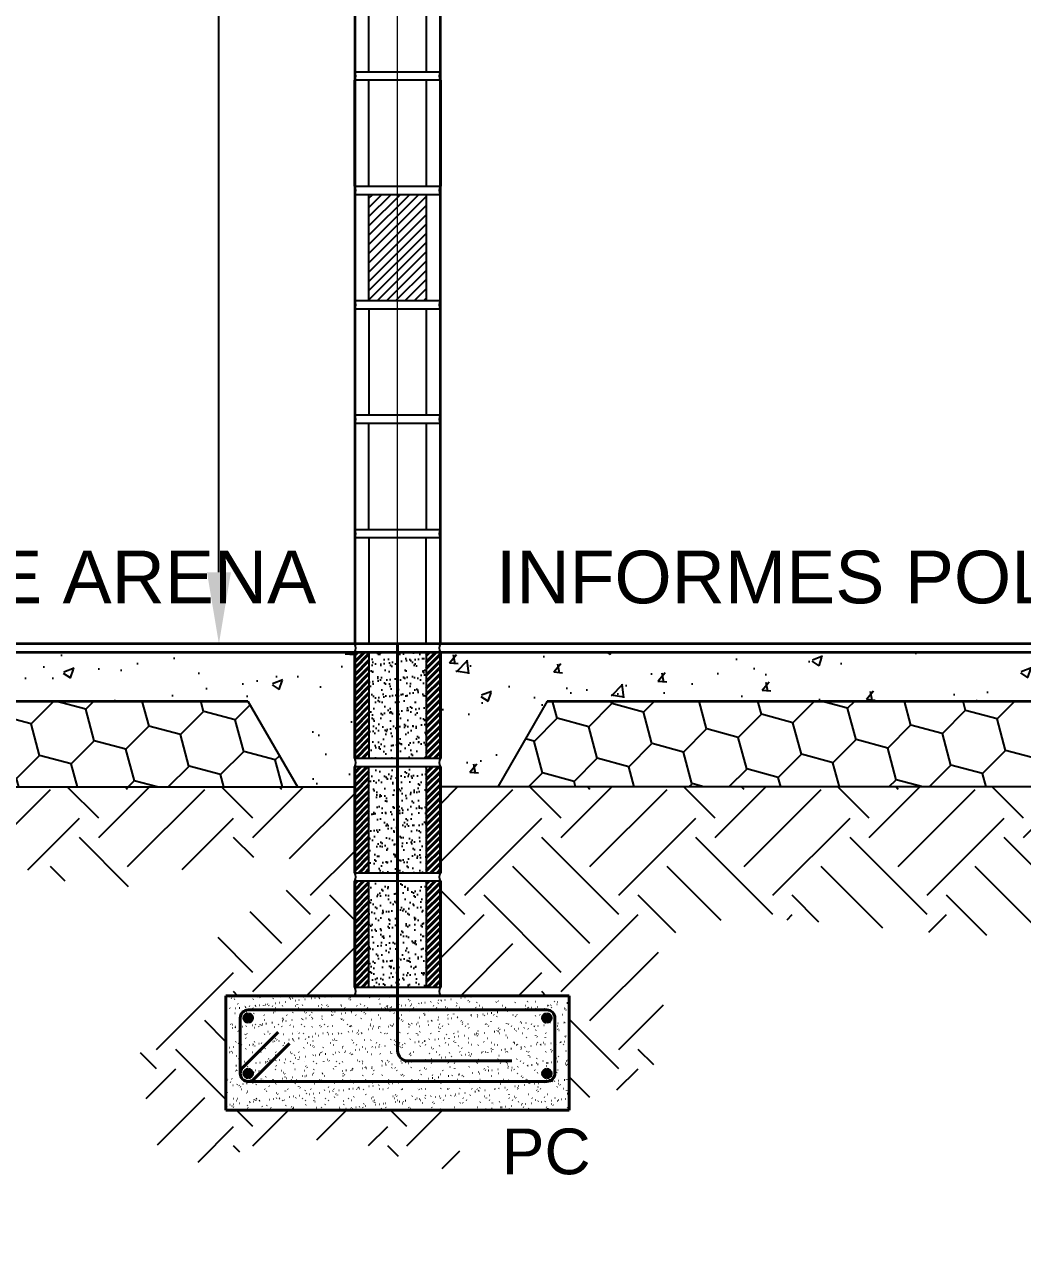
# Model space of a CAD drawing. Header units: inches. Extents: x -6 to 158, y 10 to 161.
# Drawn here: x 22.617 to 24.361, y 31.19 to 33.345 of the extents above; entities that cross this region are included whole.
import ezdxf

# ---------------------------------------------------------------- set-up
doc = ezdxf.new("R2010")
doc.units = ezdxf.units.IN
doc.header["$MEASUREMENT"] = 0
doc.linetypes.add('DASHED2', pattern=[9.525, 6.35, -3.175])
doc.linetypes.add('Grid Line', pattern=[22.225, 12.7, -3.175, 3.175, -3.175])
for name, color, linetype in [('10 HATCH 2', 9, 'Continuous'), ('4 Paredes', 5, 'Continuous'), ('5 Muebles', 1, 'Continuous'), ('Bloques', 9, 'Continuous'), ('Dim', 2, 'Continuous'), ('Hatch', 1, 'Continuous'), ('L2', 2, 'Continuous'), ('Paredes', 5, 'Continuous'), ('Proy', 1, 'DASHED2'), ('TEXTO', 2, 'Continuous')]:
    doc.layers.add(name, color=color, linetype=linetype)
for name, color, linetype, lineweight in [('A-FLOR', 5, 'Continuous', 9), ('A-WALL', 5, 'Continuous', 9), ('S-GRID', 1, 'Continuous', 9)]:
    doc.layers.add(name, color=color, linetype=linetype, lineweight=lineweight)
doc.styles.add('style1', font='micross.ttf')
doc.dimstyles.new('1-50', dxfattribs={"dimscale": 0.05, "dimtxt": 2, "dimasz": 2.5, "dimexe": 3, "dimexo": 1, "dimgap": 1, "dimtad": 0, "dimtih": 1, "dimtoh": 1, "dimzin": 1, "dimdsep": 46, "dimtxsty": 'style1', "dimcen": 2.5, "dimclrd": 124, "dimclre": 124, "dimclrt": 1, "dimadec": 0, "dimazin": 0, "dimtfac": 1, "dimtmove": 2, "dimatfit": 3, "dimfxl": 1, "dimtolj": 1, "dimtzin": 0, "dimlwd": -1, "dimlwe": -1, "dimarcsym": 0})
pattern_1 = [(50, (-3149.96684, -1566.30365), (0.182184669, -0.0159390855), [0.01905, -0.20955]), (355, (-3149.96684, -1566.30365), (-0.035243421, 0.191056845), [0.01524, -0.167640584]), (100.4514447, (-3149.95166, -1566.30498), (0.146941247, 0.175117752), [0.016190009, -0.178090245]), (46.1842, (-3149.96684, -1566.25285), (0.271079041, -0.042042328), [0.028575, -0.314325]), (96.635558, (-3149.94425, -1566.25636), (0.237404134, 0.247426125), [0.024285023, -0.267135608]), (351.184151, (-3149.96684, -1566.25285), (0.237404134, 0.247426125), [0.022859967, -0.251459732]), (21, (-3149.94144, -1566.26555), (0.151614391, -0.102265198), [0.01905, -0.20955]), (326, (-3149.94144, -1566.26555), (0.061802028, 0.184187966), [0.01524, -0.16764]), (71.451445, (-3149.9288, -1566.27407), (0.213416419, 0.081922769), [0.016190009, -0.178089938]), (37.5, (-3149.96684, -1566.30365), (0.0030886033, 0.0845550389), [0, -0.165608, 0, -0.17018, 0, -0.168275]), (7.5, (-3149.96684, -1566.30365), (0.0668196625, 0.1001805748), [0, -0.097028, 0, -0.161798, 0, -0.064135]), (327.5, (-3150.02348, -1566.30365), (0.1355905952, -0.005728744), [0, -0.0635, 0, -0.19812, 0, -0.26289]), (317.5, (-3150.04888, -1566.30365), (0.1481291814, 0.025426491), [0, -0.08255, 0, -0.131572, 0, -0.18669])]
pattern_2 = [(45, (-3149.96684, -1566.30365), (0, 0.269407684), [0.1905, -0.1905]), (45, (-3150.01735, -1566.25314), (0, 0.269407684), [0.1905, -0.1905]), (45, (-3150.06787, -1566.20262), (0, 0.269407684), [0.1905, -0.1905]), (135, (-3150.06787, -1566.16895), (-0.269407684, 0), [0.1905, -0.1905]), (135, (-3150.01735, -1566.11843), (-0.269407684, 0), [0.1905, -0.1905]), (135, (-3149.96684, -1566.06792), (-0.269407684, 0), [0.1905, -0.1905])]
pattern_3 = [(45, (-3149.96684, -1566.303653), (0.0256196443, 0.09561381336), [0.05715, -0.1143]), (165, (-3149.96684, -1566.303653), (-0.09561381346, -0.0256196439), [0.05715, -0.1143]), (105, (-3149.96684, -1566.303653), (-0.0699941692, 0.06999416946), [-0.1143, 0.05715])]
pattern_4 = [(45, (22.512244, 28.686597), (-0.005702816, 0.005702816), [])]

# ---------------------------------------------------------------- blocks, each defined once
blk = doc.blocks.new('*D648')
at = {"layer": 'Defpoints', "color": 0, "transparency": 16777216}
for p in [(22.9567, 34.825), (22.9567, 34.825), (22.9567, 32.2625)]:
    blk.add_point(p, dxfattribs=at)
at = {"layer": 'Dim', "color": 124, "transparency": 16777216}
for p, q in [((23.0067, 34.825), (23.1067, 34.825)), ((22.9567, 34.7), (22.9567, 33.6455)), ((22.9567, 32.3875), (22.9567, 33.4421)), ((23.0067, 32.2625), (23.1067, 32.2625))]:
    blk.add_line(p, q, dxfattribs=at)
for points in [[(22.9359, 34.7), (22.9776, 34.7), (22.9567, 34.825)], [(22.9359, 32.3875), (22.9776, 32.3875), (22.9567, 32.2625)]]:
    blk.add_solid(points, dxfattribs=at)
at = {"layer": 'Dim', "color": 1, "transparency": 16777216, "insert": (22.9567, 33.5438), "char_height": 0.1, "attachment_point": 5, "style": 'style1'}
blk.add_mtext('\\A1;2.56', dxfattribs=at)

msp = doc.modelspace()

# ---------------------------------------------------------------- hatches: boundary and pattern name
at = {"layer": '10 HATCH 2'}
h = msp.add_hatch(dxfattribs=at)
h.set_pattern_fill('ANSI31', color=251, scale=0.0036)
h.set_pattern_definition([(45, (-3109.066727, -1566.303653), (-0.00808223051, 0.00808223051), [])])
h.paths.add_polyline_path([(23.319, 33.0475), (23.2689, 33.0475), (23.2689, 32.8625), (23.319, 32.8625)])
h.paths.add_polyline_path([(23.2689, 33.0475), (23.219, 33.0475), (23.219, 32.8625), (23.2689, 32.8625)])
at = {"layer": '4 Paredes', "lineweight": 40}
for points in [[(23.008, 31.601), (23.01, 31.6013), (23.0118, 31.602), (23.0133, 31.6032), (23.0145, 31.6048), (23.0153, 31.6066), (23.0155, 31.6085), (23.0153, 31.6105), (23.0145, 31.6123), (23.0133, 31.6138), (23.0118, 31.615), (23.01, 31.6158), (23.008, 31.616), (23.0061, 31.6158), (23.0043, 31.615), (23.0027, 31.6138), (23.0016, 31.6123), (23.0008, 31.6105), (23.0005, 31.6085), (23.0008, 31.6066), (23.0016, 31.6048), (23.0027, 31.6032), (23.0043, 31.602), (23.0061, 31.6013)], [(23.53, 31.601), (23.532, 31.6013), (23.5338, 31.602), (23.5353, 31.6032), (23.5365, 31.6048), (23.5373, 31.6066), (23.5375, 31.6085), (23.5373, 31.6105), (23.5365, 31.6123), (23.5353, 31.6138), (23.5338, 31.615), (23.532, 31.6158), (23.53, 31.616), (23.5281, 31.6158), (23.5263, 31.615), (23.5247, 31.6138), (23.5236, 31.6123), (23.5228, 31.6105), (23.5225, 31.6085), (23.5228, 31.6066), (23.5236, 31.6048), (23.5247, 31.6032), (23.5263, 31.602), (23.5281, 31.6013)], [(23.008, 31.504), (23.01, 31.5043), (23.0118, 31.505), (23.0133, 31.5062), (23.0145, 31.5078), (23.0153, 31.5096), (23.0155, 31.5115), (23.0153, 31.5135), (23.0145, 31.5153), (23.0133, 31.5168), (23.0118, 31.518), (23.01, 31.5188), (23.008, 31.519), (23.0061, 31.5188), (23.0043, 31.518), (23.0027, 31.5168), (23.0016, 31.5153), (23.0008, 31.5135), (23.0005, 31.5115), (23.0008, 31.5096), (23.0016, 31.5078), (23.0027, 31.5062), (23.0043, 31.505), (23.0061, 31.5043)], [(23.53, 31.504), (23.532, 31.5043), (23.5338, 31.505), (23.5353, 31.5062), (23.5365, 31.5078), (23.5373, 31.5096), (23.5375, 31.5115), (23.5373, 31.5135), (23.5365, 31.5153), (23.5353, 31.5168), (23.5338, 31.518), (23.532, 31.5188), (23.53, 31.519), (23.5281, 31.5188), (23.5263, 31.518), (23.5247, 31.5168), (23.5236, 31.5153), (23.5228, 31.5135), (23.5225, 31.5115), (23.5228, 31.5096), (23.5236, 31.5078), (23.5247, 31.5062), (23.5263, 31.505), (23.5281, 31.5043)]]:
    msp.add_hatch(color=256, dxfattribs=at).paths.add_polyline_path(points, flags=0)
at = {"layer": '5 Muebles', "lineweight": 40}
h = msp.add_hatch(dxfattribs=at)
h.set_pattern_fill('FP1_5', color=251, scale=0.001, style=0, pattern_type=2)
h.set_pattern_definition([(45, (22.512244, 28.686597), (-0.005702816, 0.005702816), [])])
h.paths.add_polyline_path([(23.219, 32.0625), (23.219, 32.2475), (23.194, 32.2475), (23.194, 32.0625)], flags=0)
h.paths.add_polyline_path([(23.319, 32.0625), (23.344, 32.0625), (23.344, 32.2475), (23.319, 32.2475), (23.319, 32.1337)], flags=0)
at = {"layer": '5 Muebles'}
h = msp.add_hatch(dxfattribs=at)
h.set_pattern_fill('AR-SAND', color=251, scale=0.001, style=0)
h.set_pattern_definition([(37.5, (-3104.422259, -1566.303653), (-0.00070401377, 0.02153418244), [0, -0.01698752, 0, -0.0189992, 0, -0.018161]), (7.5, (-3104.42226, -1566.303653), (0.01977902446, 0.03154030443), [0, -0.00916432, 0, -0.01531112, 0, -0.0058674]), (327.5, (-3104.436005, -1566.303653), (0.03480366429, 6.323613e-05), [0, -0.005588, 0, -0.0201168, 0, -0.0262636]), (317.5, (-3104.436005, -1566.303653), (0.0335964839, 0.00980889022), [0, -0.002794, 0, -0.01318768, 0, -0.0150876])])
h.paths.add_polyline_path([(23.269, 32.2475), (23.219, 32.2475), (23.219, 32.0625), (23.269, 32.0625)])
h.paths.add_polyline_path([(23.319, 32.2475), (23.269, 32.2475), (23.269, 32.0625), (23.319, 32.0625)])
h.paths.add_polyline_path([(23.319, 31.6625), (23.319, 31.8475), (23.219, 31.8475), (23.219, 31.6625)])
h.paths.add_polyline_path([(23.319, 31.8625), (23.319, 32.0475), (23.219, 32.0475), (23.219, 31.8625)])
at = {"layer": '5 Muebles', "lineweight": 40}
h = msp.add_hatch(dxfattribs=at)
h.set_pattern_fill('FP1_5', color=251, scale=0.001, style=0, pattern_type=2)
h.set_pattern_definition(pattern_4)
h.paths.add_polyline_path([(23.344, 31.8625), (23.344, 32.0475), (23.319, 32.0475), (23.319, 31.8625)], flags=0)
h.paths.add_polyline_path([(23.219, 31.8625), (23.219, 32.0475), (23.194, 32.0475), (23.194, 31.8625), (23.2091, 31.8625)], flags=0)
h = msp.add_hatch(dxfattribs=at)
h.set_pattern_fill('FP1_5', color=251, scale=0.001, style=0, pattern_type=2)
h.set_pattern_definition(pattern_4)
h.paths.add_polyline_path([(23.344, 31.6625), (23.344, 31.8475), (23.319, 31.8475), (23.319, 31.6625)], flags=0)
h.paths.add_polyline_path([(23.219, 31.6625), (23.219, 31.8475), (23.194, 31.8475), (23.194, 31.6625), (23.2091, 31.6625)], flags=0)
at = {"layer": '5 Muebles'}
h = msp.add_hatch(dxfattribs=at)
h.set_pattern_fill('FP1_13', color=251, scale=0.001, style=0, pattern_type=2)
h.set_pattern_definition([(37.5, (22.487244, 28.686597), (-0.00081286, 0.02486176), [0.000671, -0.018942, 0.000671, -0.021265, -0.020968]), (37.5, (22.487244, 28.686597), (-0.00081286, 0.02486176), [-0.041548, 0.000671, -0.020297]), (7.5, (22.487244, 28.686597), (0.02283523, 0.03641513), [0.000671, -0.00991, 0.000671, -0.017007, -0.006774]), (7.5, (22.487244, 28.686597), (0.02283523, 0.03641513), [-0.028258, 0.000671, -0.006104]), (327.5, (22.471373, 28.686597), (0.04018241, 7.352e-05), [0.000671, -0.005781, 0.000671, -0.022555, -0.030323]), (327.5, (22.471373, 28.686597), (0.04018241, 7.352e-05), [-0.029677, 0.000671, -0.029652]), (317.5, (22.471373, 28.686597), (0.03878877, 0.01132503), [0.000671, -0.002555, 0.000671, -0.014555, -0.017419]), (317.5, (22.471373, 28.686597), (0.03878877, 0.01132503), [-0.018452, 0.000671, -0.016749])])
h.paths.add_polyline_path([(23.5528, 31.4475), (23.569, 31.4475), (23.569, 31.6475), (22.969, 31.6475), (22.969, 31.4475), (23.5422, 31.4475)])
h.paths.add_polyline_path([(23.3894, 31.504), (23.3874, 31.5043), (23.3856, 31.505), (23.3841, 31.5062), (23.3829, 31.5078), (23.3821, 31.5096), (23.3819, 31.5115), (23.3821, 31.5135), (23.3829, 31.5153), (23.3841, 31.5168), (23.3856, 31.518), (23.3874, 31.5188), (23.3894, 31.519), (23.3913, 31.5188), (23.3931, 31.518), (23.3947, 31.5168), (23.3959, 31.5153), (23.3966, 31.5135), (23.3969, 31.5115), (23.3966, 31.5096), (23.3959, 31.5078), (23.3947, 31.5062), (23.3931, 31.505), (23.3913, 31.5043)], flags=16)
h.paths.add_polyline_path([(23.1487, 31.504), (23.1468, 31.5043), (23.145, 31.505), (23.1434, 31.5062), (23.1422, 31.5078), (23.1415, 31.5096), (23.1412, 31.5115), (23.1415, 31.5135), (23.1422, 31.5153), (23.1434, 31.5168), (23.145, 31.518), (23.1468, 31.5188), (23.1487, 31.519), (23.1507, 31.5188), (23.1525, 31.518), (23.154, 31.5168), (23.1552, 31.5153), (23.156, 31.5135), (23.1562, 31.5115), (23.156, 31.5096), (23.1552, 31.5078), (23.154, 31.5062), (23.1525, 31.505), (23.1507, 31.5043)], flags=16)
h.paths.add_polyline_path([(23.3894, 31.601), (23.3874, 31.6013), (23.3856, 31.602), (23.3841, 31.6032), (23.3829, 31.6048), (23.3821, 31.6066), (23.3819, 31.6085), (23.3821, 31.6105), (23.3829, 31.6123), (23.3841, 31.6138), (23.3856, 31.615), (23.3874, 31.6158), (23.3894, 31.616), (23.3913, 31.6158), (23.3931, 31.615), (23.3947, 31.6138), (23.3959, 31.6123), (23.3966, 31.6105), (23.3969, 31.6085), (23.3966, 31.6066), (23.3959, 31.6048), (23.3947, 31.6032), (23.3931, 31.602), (23.3913, 31.6013)], flags=16)
h.paths.add_polyline_path([(23.1487, 31.601), (23.1468, 31.6013), (23.145, 31.602), (23.1434, 31.6032), (23.1422, 31.6048), (23.1415, 31.6066), (23.1412, 31.6085), (23.1415, 31.6105), (23.1422, 31.6123), (23.1434, 31.6138), (23.145, 31.615), (23.1468, 31.6158), (23.1487, 31.616), (23.1507, 31.6158), (23.1525, 31.615), (23.154, 31.6138), (23.1552, 31.6123), (23.156, 31.6105), (23.1562, 31.6085), (23.156, 31.6066), (23.1552, 31.6048), (23.154, 31.6032), (23.1525, 31.602), (23.1507, 31.6013)], flags=16)
at = {"layer": 'Hatch'}
h = msp.add_hatch(dxfattribs=at)
h.set_pattern_fill('AR-CONC', color=251, scale=0.001, style=0)
h.set_pattern_definition(pattern_1)
h.paths.add_polyline_path([(23.194, 32.2475), (21.994, 32.2475), (21.994, 32.0625, 0.291852), (21.994, 32.0475), (21.994, 32.0125), (22.094, 32.0125), (22.1806, 32.1625), (23.0074, 32.1625), (23.094, 32.0125), (23.194, 32.0125), (23.194, 32.0475, 0.291852), (23.194, 32.0625)])
h = msp.add_hatch(dxfattribs=at)
h.set_pattern_fill('AR-CONC', color=251, scale=0.001, style=0)
h.set_pattern_definition(pattern_1)
h.paths.add_polyline_path([(26.594, 32.2475), (23.344, 32.2475), (23.344, 32.0625, 0.291852), (23.344, 32.0475), (23.344, 32.0125), (23.444, 32.0125), (23.5306, 32.1625), (26.4074, 32.1625), (26.494, 32.0125), (26.594, 32.0125), (26.594, 32.0475, 0.291852), (26.594, 32.0625)])
h = msp.add_hatch(dxfattribs=at)
h.set_pattern_fill('HONEY', color=251, scale=0.018, angle=45, style=0)
h.set_pattern_definition(pattern_3)
h.paths.add_polyline_path([(23.094, 32.0125), (23.0074, 32.1625), (22.1806, 32.1625), (22.094, 32.0125)])
h = msp.add_hatch(dxfattribs=at)
h.set_pattern_fill('HONEY', color=251, scale=0.018, angle=45, style=0)
h.set_pattern_definition(pattern_3)
h.paths.add_polyline_path([(26.494, 32.0125), (26.4074, 32.1625), (23.5306, 32.1625), (23.444, 32.0125)])
h = msp.add_hatch(dxfattribs=at)
h.set_pattern_fill('EARTH', color=251, scale=0.03, angle=45, style=0)
h.set_pattern_definition(pattern_2)
edge = h.paths.add_edge_path()
edge.add_line((21.844, 32.0125), (21.744, 32.0125))
edge.add_line((21.744, 32.0125), (19.944, 32.0125))
edge.add_line((19.944, 32.0125), (19.844, 32.0125))
edge.add_line((19.844, 32.0125), (19.844, 31.8625))
edge.add_arc((19.8558, 31.855), 0.0139, 147.4601, 212.5399)
edge.add_line((19.844, 31.8475), (19.844, 31.7275))
edge.add_line((19.844, 31.7275), (19.844, 31.6625))
edge.add_arc((19.8558, 31.655), 0.0139, 147.4601, 212.5399)
edge.add_line((19.844, 31.6475), (20.069, 31.6475))
edge.add_line((20.069, 31.6475), (20.069, 31.5475))
edge.add_spline(control_points=[(20.069, 31.5475), (20.0979, 31.5819), (20.1475, 31.6411), (20.0542, 31.7007), (20.1145, 31.8732), (20.4241, 31.8647), (20.7401, 31.8511), (21.0336, 31.8256), (21.2547, 31.9134), (21.379, 31.824), (21.4854, 31.8214), (21.6515, 31.8025), (21.4968, 31.6411), (21.4087, 31.5186), (21.5044, 31.3643), (21.7179, 31.4017), (21.9756, 31.4246), (22.1684, 31.2283), (22.417, 31.3391), (22.2605, 31.5193), (22.3536, 31.6826), (22.2034, 31.7965), (22.3948, 31.9098), (22.5664, 31.8943), (22.783, 31.8082), (22.9199, 31.8983), (23.2345, 31.8873), (22.9279, 31.7774), (22.9217, 31.628), (22.7295, 31.4844), (22.9195, 31.4474), (22.7686, 31.318), (23.082, 31.3987), (23.188, 31.4125), (23.3613, 31.3195), (23.389, 31.3954), (23.408, 31.4475)], knot_values=[0, 0, 0, 0, 0.108469, 0.187057, 0.249549, 0.581763, 0.92352, 1.271473, 1.447277, 1.583025, 1.680495, 1.797718, 1.929106, 2.149723, 2.226509, 2.410784, 2.710571, 2.995357, 3.130791, 3.317383, 3.497641, 3.607512, 3.717169, 3.987867, 4.172306, 4.339518, 4.523343, 4.719859, 4.868383, 5.038468, 5.119734, 5.211966, 5.341149, 5.663219, 5.721274, 5.849316, 5.849316, 5.849316, 5.849316], degree=3, periodic=0)
edge.add_line((23.408, 31.4475), (22.969, 31.4475))
edge.add_line((22.969, 31.4475), (22.969, 31.6475))
edge.add_line((22.969, 31.6475), (23.194, 31.6475))
edge.add_arc((23.1823, 31.655), 0.0139, 327.4601, 392.5399)
edge.add_line((23.194, 31.6625), (23.194, 31.8475))
edge.add_arc((23.1823, 31.855), 0.0139, 327.4601, 392.5399)
edge.add_line((23.194, 31.8625), (23.194, 32.0125))
edge.add_line((23.194, 32.0125), (23.094, 32.0125))
edge.add_line((23.094, 32.0125), (22.094, 32.0125))
edge.add_line((22.094, 32.0125), (21.994, 32.0125))
edge.add_line((21.994, 32.0125), (21.994, 31.8625))
edge.add_arc((22.0058, 31.855), 0.0139, 147.4601, 212.5399)
edge.add_line((21.994, 31.8475), (21.994, 31.7275))
edge.add_line((21.994, 31.7275), (21.994, 31.6625))
edge.add_arc((22.0058, 31.655), 0.0139, 147.4601, 212.5399)
edge.add_line((21.994, 31.6475), (22.219, 31.6475))
edge.add_line((22.219, 31.6475), (22.219, 31.4475))
edge.add_line((22.219, 31.4475), (21.619, 31.4475))
edge.add_line((21.619, 31.4475), (21.619, 31.6475))
edge.add_line((21.619, 31.6475), (21.844, 31.6475))
edge.add_arc((21.8323, 31.655), 0.0139, 327.4601, 392.5399)
edge.add_line((21.844, 31.6625), (21.844, 31.8475))
edge.add_arc((21.8323, 31.855), 0.0139, 327.4601, 392.5399)
edge.add_line((21.844, 31.8625), (21.844, 32.0125))
h.paths.add_polyline_path([(22.0723, 31.2904), (22.2675, 31.2904), (22.2675, 31.4569), (22.0723, 31.4569)], flags=25)
h = msp.add_hatch(dxfattribs=at)
h.set_pattern_fill('EARTH', color=251, scale=0.03, angle=45, style=0)
h.set_pattern_definition(pattern_2)
edge = h.paths.add_edge_path()
edge.add_arc((26.5823, 31.855), 0.0139, 327.4601, 392.5399)
edge.add_line((26.594, 31.8625), (26.594, 32.0125))
edge.add_line((26.594, 32.0125), (26.494, 32.0125))
edge.add_line((26.494, 32.0125), (23.444, 32.0125))
edge.add_line((23.444, 32.0125), (23.344, 32.0125))
edge.add_line((23.344, 32.0125), (23.344, 31.8625))
edge.add_arc((23.3558, 31.855), 0.0139, 147.4601, 212.5399)
edge.add_line((23.344, 31.8475), (23.344, 31.7275))
edge.add_line((23.344, 31.7275), (23.344, 31.6625))
edge.add_arc((23.3558, 31.655), 0.0139, 147.4601, 212.5399)
edge.add_line((23.344, 31.6475), (23.569, 31.6475))
edge.add_line((23.569, 31.6475), (23.569, 31.4475))
edge.add_spline(control_points=[(23.569, 31.4475), (23.6532, 31.4804), (23.782, 31.5306), (23.6458, 31.8279), (24.2162, 31.7417), (24.5299, 31.7523), (24.8943, 31.7925), (25.2329, 31.8854), (25.6378, 31.8484), (25.8917, 31.7591), (26.2825, 31.8336), (25.8919, 31.5871), (26.1434, 31.4771), (26.2037, 31.3036), (26.3593, 31.3998), (26.5262, 31.3657), (26.7363, 31.3489), (26.9952, 31.1901), (27.1453, 31.417), (27.0924, 31.5862), (26.9695, 31.7295), (27.1514, 31.9089), (27.3879, 31.7134), (27.6045, 31.8796), (27.7623, 31.8739), (27.9143, 31.8942), (28.0025, 31.7593), (28.2127, 31.9159), (28.1188, 31.657), (28.0807, 31.5592), (28.1378, 31.3514), (28.1941, 31.418), (28.219, 31.4475)], knot_values=[0, 0, 0, 0, 0.217192, 0.331994, 0.765095, 1.196646, 1.517805, 1.812432, 2.266864, 2.640797, 2.798732, 3.03943, 3.274743, 3.348584, 3.531295, 3.643263, 3.870854, 4.185485, 4.345928, 4.541198, 4.704721, 4.807072, 5.167224, 5.34549, 5.547741, 5.639849, 5.778097, 5.934376, 6.071616, 6.297922, 6.409683, 6.498763, 6.498763, 6.498763, 6.498763], degree=3, periodic=0)
edge.add_line((28.219, 31.4475), (28.219, 31.6475))
edge.add_line((28.219, 31.6475), (28.444, 31.6475))
edge.add_arc((28.4323, 31.655), 0.0139, 327.4601, 392.5399)
edge.add_line((28.444, 31.6625), (28.444, 31.8475))
edge.add_arc((28.4323, 31.855), 0.0139, 327.4601, 392.5399)
edge.add_line((28.444, 31.8625), (28.444, 32.0125))
edge.add_line((28.444, 32.0125), (28.344, 32.0125))
edge.add_line((28.344, 32.0125), (26.844, 32.0125))
edge.add_line((26.844, 32.0125), (26.744, 32.0125))
edge.add_line((26.744, 32.0125), (26.744, 31.8625))
edge.add_arc((26.7558, 31.855), 0.0139, 147.4601, 212.5399)
edge.add_line((26.744, 31.8475), (26.744, 31.7275))
edge.add_line((26.744, 31.7275), (26.744, 31.6625))
edge.add_arc((26.7558, 31.655), 0.0139, 147.4601, 212.5399)
edge.add_line((26.744, 31.6475), (26.969, 31.6475))
edge.add_line((26.969, 31.6475), (26.969, 31.4475))
edge.add_line((26.969, 31.4475), (26.369, 31.4475))
edge.add_line((26.369, 31.4475), (26.369, 31.6475))
edge.add_line((26.369, 31.6475), (26.594, 31.6475))
edge.add_arc((26.5823, 31.655), 0.0139, 327.4601, 392.5399)
edge.add_line((26.594, 31.6625), (26.594, 31.8475))
h.paths.add_polyline_path([(26.8223, 31.2904), (27.0175, 31.2904), (27.0175, 31.4569), (26.8223, 31.4569)], flags=25)

# ---------------------------------------------------------------- linework, layer by layer
for p, q in [((22.094, 32.0125), (23.094, 32.0125)), ((26.494, 32.0125), (23.444, 32.0125))]:
    msp.add_line(p, q)
at = {"layer": '4 Paredes', "lineweight": 40}
for p, q in [((23.194, 33.0625), (23.194, 33.2475)), ((23.344, 33.0625), (23.344, 33.2475)), ((23.269, 32.2625), (23.269, 31.5515)), ((23.194, 32.0625), (23.194, 32.2475)), ((23.344, 32.2475), (23.344, 32.0625)), ((23.194, 31.8625), (23.194, 32.0475)), ((23.344, 31.8625), (23.344, 32.0475)), ((23.194, 31.6625), (23.194, 31.8475)), ((23.344, 31.8475), (23.344, 31.7275)), ((23.344, 31.6625), (23.344, 31.7275)), ((22.969, 31.6475), (22.969, 31.4475)), ((23.569, 31.6475), (22.969, 31.6475)), ((23.569, 31.4475), (23.569, 31.6475)), ((23.008, 31.6225), (23.53, 31.6225)), ((22.994, 31.5115), (22.994, 31.6085)), ((23.544, 31.6085), (23.544, 31.5115)), ((22.9981, 31.5214), (23.0604, 31.5836)), ((23.0179, 31.5016), (23.0802, 31.5638)), ((23.287, 31.5335), (23.469, 31.5335)), ((23.53, 31.4975), (23.008, 31.4975)), ((23.569, 31.4475), (22.969, 31.4475))]:
    msp.add_line(p, q, dxfattribs=at)
for centre, radius, start, end in [((23.008, 31.6085), 0.014, 90, 180), ((23.008, 31.6085), 0.0075, 90, 270), ((23.008, 31.6085), 0.0075, 90, 270), ((23.008, 31.6085), 0.0075, 270, 90), ((23.008, 31.6085), 0.0075, 270, 90), ((23.53, 31.6085), 0.0075, 90, 270), ((23.53, 31.6085), 0.0075, 90, 270), ((23.53, 31.6085), 0.014, 0, 90), ((23.53, 31.6085), 0.0075, 270, 90), ((23.53, 31.6085), 0.0075, 270, 90), ((23.287, 31.5515), 0.018, 180, 270), ((23.008, 31.5115), 0.014, 135, 315), ((23.008, 31.5115), 0.014, 180, 270), ((23.008, 31.5115), 0.0075, 90, 270), ((23.008, 31.5115), 0.0075, 90, 270), ((23.008, 31.5115), 0.0075, 270, 90), ((23.008, 31.5115), 0.0075, 270, 90), ((23.53, 31.5115), 0.0075, 90, 270), ((23.53, 31.5115), 0.0075, 90, 270), ((23.53, 31.5115), 0.0075, 270, 90), ((23.53, 31.5115), 0.0075, 270, 90), ((23.53, 31.5115), 0.014, 270, 0)]:
    msp.add_arc(centre, radius, start, end, dxfattribs=at)
at = {"layer": 'A-FLOR', "lineweight": 35}
for p, q in [((34.5983, 32.2625), (16.2438, 32.2625)), ((34.5983, 32.2475), (16.2438, 32.2475)), ((22.1806, 32.1625), (23.0074, 32.1625)), ((23.5306, 32.1625), (26.4074, 32.1625))]:
    msp.add_line(p, q, dxfattribs=at)
at = {"layer": 'A-WALL', "lineweight": 35}
for p, q in [((23.194, 35.0625), (23.194, 32.2625)), ((23.344, 32.2625), (23.344, 35.0625))]:
    msp.add_line(p, q, dxfattribs=at)
at = {"layer": 'Bloques'}
for p, q in [((23.194, 33.2625), (23.344, 33.2625)), ((23.344, 33.2475), (23.194, 33.2475)), ((23.194, 33.0625), (23.219, 33.0625)), ((23.219, 33.0625), (23.319, 33.0625)), ((23.319, 33.0625), (23.344, 33.0625)), ((23.219, 33.0475), (23.194, 33.0475)), ((23.319, 33.0475), (23.194, 33.0475)), ((23.344, 33.0475), (23.319, 33.0475)), ((23.344, 33.0475), (23.319, 33.0475)), ((23.194, 32.8625), (23.344, 32.8625)), ((23.194, 32.8625), (23.344, 32.8625)), ((23.194, 32.8625), (23.219, 32.8625)), ((23.194, 32.8625), (23.219, 32.8625)), ((23.209, 32.8625), (23.219, 32.8625)), ((23.219, 32.8625), (23.299, 32.8625)), ((23.219, 32.8625), (23.319, 32.8625)), ((23.219, 32.8625), (23.319, 32.8625)), ((23.319, 32.8625), (23.344, 32.8625)), ((23.319, 32.8625), (23.344, 32.8625)), ((23.344, 32.8475), (23.194, 32.8475)), ((23.194, 32.6625), (23.219, 32.6625)), ((23.219, 32.6475), (23.194, 32.6475)), ((23.209, 32.6625), (23.319, 32.6625)), ((23.319, 32.6475), (23.219, 32.6475)), ((23.319, 32.6625), (23.344, 32.6625)), ((23.344, 32.6475), (23.319, 32.6475)), ((23.344, 32.6475), (23.319, 32.6475)), ((23.344, 32.6475), (23.319, 32.6475)), ((23.194, 32.4625), (23.219, 32.4625)), ((23.219, 32.4625), (23.319, 32.4625)), ((23.319, 32.4625), (23.344, 32.4625)), ((23.219, 32.4475), (23.194, 32.4475)), ((23.319, 32.4475), (23.194, 32.4475)), ((23.344, 32.4475), (23.319, 32.4475)), ((23.344, 32.4475), (23.319, 32.4475)), ((23.194, 32.2625), (23.344, 32.2625)), ((23.194, 32.2625), (23.344, 32.2625)), ((23.194, 32.2625), (23.219, 32.2625)), ((23.194, 32.2625), (23.219, 32.2625)), ((23.209, 32.2625), (23.219, 32.2625)), ((23.219, 32.2625), (23.299, 32.2625)), ((23.219, 32.2625), (23.319, 32.2625)), ((23.219, 32.2625), (23.319, 32.2625)), ((23.319, 32.2625), (23.344, 32.2625)), ((23.319, 32.2625), (23.344, 32.2625)), ((23.344, 32.2475), (23.194, 32.2475)), ((23.194, 32.0625), (23.219, 32.0625)), ((23.209, 32.0625), (23.319, 32.0625)), ((23.319, 32.0625), (23.344, 32.0625)), ((23.219, 32.0475), (23.194, 32.0475)), ((23.319, 32.0475), (23.219, 32.0475)), ((23.344, 32.0475), (23.319, 32.0475)), ((23.344, 32.0475), (23.319, 32.0475)), ((23.344, 32.0475), (23.319, 32.0475)), ((23.194, 31.8625), (23.219, 31.8625)), ((23.219, 31.8475), (23.194, 31.8475)), ((23.319, 31.8475), (23.194, 31.8475)), ((23.219, 31.8625), (23.319, 31.8625)), ((23.319, 31.8625), (23.344, 31.8625)), ((23.344, 31.8475), (23.319, 31.8475)), ((23.344, 31.8475), (23.319, 31.8475)), ((23.194, 31.6625), (23.219, 31.6625)), ((23.194, 31.6625), (23.219, 31.6625)), ((23.209, 31.6625), (23.219, 31.6625)), ((23.219, 31.6625), (23.299, 31.6625)), ((23.219, 31.6625), (23.319, 31.6625)), ((23.219, 31.6625), (23.319, 31.6625)), ((23.319, 31.6625), (23.344, 31.6625)), ((23.319, 31.6625), (23.344, 31.6625))]:
    msp.add_line(p, q, dxfattribs=at)
for centre, start, end in [((23.1823, 33.255), 327.4601, 32.5399), ((23.3558, 33.255), 147.46, 212.54), ((23.1823, 33.055), 327.4601, 32.5399), ((23.3558, 33.055), 147.4601, 212.5399), ((23.1823, 32.855), 327.4601, 32.5399), ((23.3558, 32.855), 147.4601, 212.5399), ((23.1823, 32.655), 327.4601, 32.5399), ((23.3558, 32.655), 147.4601, 212.5399), ((23.1823, 32.455), 327.4601, 32.5399), ((23.3558, 32.455), 147.4601, 212.5399), ((23.1823, 32.255), 327.4601, 32.5399), ((23.3558, 32.255), 147.4601, 212.5399), ((23.1823, 32.055), 327.4601, 32.5399), ((23.3558, 32.055), 147.4601, 212.5399), ((23.1823, 31.855), 327.4601, 32.5399), ((23.3558, 31.855), 147.4601, 212.5399), ((23.1823, 31.655), 327.4601, 32.5399), ((23.3558, 31.655), 147.4601, 212.5399)]:
    msp.add_arc(centre, 0.0139, start, end, dxfattribs=at)
at = {"layer": 'L2', "ltscale": 0.3}
for p, q in [((23.219, 33.2625), (23.219, 33.4475)), ((23.319, 33.4475), (23.319, 33.2625)), ((23.219, 33.0625), (23.219, 33.2475)), ((23.319, 33.2475), (23.319, 33.0625)), ((23.219, 32.8625), (23.219, 33.0475)), ((23.319, 33.0475), (23.319, 32.8625)), ((23.219, 32.8475), (23.219, 32.6625)), ((23.319, 32.8475), (23.319, 32.6625)), ((23.219, 32.4625), (23.219, 32.6475)), ((23.319, 32.6475), (23.319, 32.4625)), ((23.219, 32.4475), (23.219, 32.2625)), ((23.319, 32.2625), (23.319, 32.4475)), ((23.219, 32.2475), (23.219, 32.0625)), ((23.319, 32.2475), (23.319, 32.0625)), ((23.219, 31.8625), (23.219, 32.0475)), ((23.319, 32.0475), (23.319, 31.8625)), ((23.219, 31.6625), (23.219, 31.8475)), ((23.319, 31.8475), (23.319, 31.6625))]:
    msp.add_line(p, q, dxfattribs=at)
at = {"layer": 'Paredes'}
for p, q in [((23.0074, 32.1625), (23.094, 32.0125)), ((23.5306, 32.1625), (23.444, 32.0125)), ((23.094, 32.0125), (23.194, 32.0125)), ((23.444, 32.0125), (23.344, 32.0125))]:
    msp.add_line(p, q, dxfattribs=at)
at = {"layer": 'Proy', "ltscale": 0.75}
msp.add_line((15.9505, 32.2625), (39.9337, 32.2625), dxfattribs=at)
at = {"layer": 'S-GRID', "color": 253, "linetype": 'Grid Line'}
msp.add_line((23.269, 32.2625), (23.269, 42.468), dxfattribs=at)

# ---------------------------------------------------------------- texts
at = {"layer": 'TEXTO', "style": 'style1'}
for s, p in [('CAJA DE ARENA', (22.1043, 32.3333)), ('INFORMES POLICIALES', (23.4409, 32.3333))]:
    msp.add_text(s, height=0.092111, dxfattribs=at).set_placement(p)
at = {"layer": 'TEXTO', "insert": (23.4512, 31.4153), "char_height": 0.08, "attachment_point": 1, "style": 'style1'}
msp.add_mtext('PC', dxfattribs=at)

# ---------------------------------------------------------------- dimensions: what is measured, and where the dimension line sits
at = {"layer": 'Dim'}
dim = msp.add_linear_dim(base=(22.9567, 34.825), p1=(22.9567, 32.2625), p2=(22.9567, 34.825), angle=90, dimstyle='1-50', override={"dimfxl": 1.25}, dxfattribs=at)
dim.commit()
dim.dimension.update_dxf_attribs({"geometry": '*D648', "text_midpoint": (22.9567, 33.5438)})

doc.saveas('drawing.dxf')
